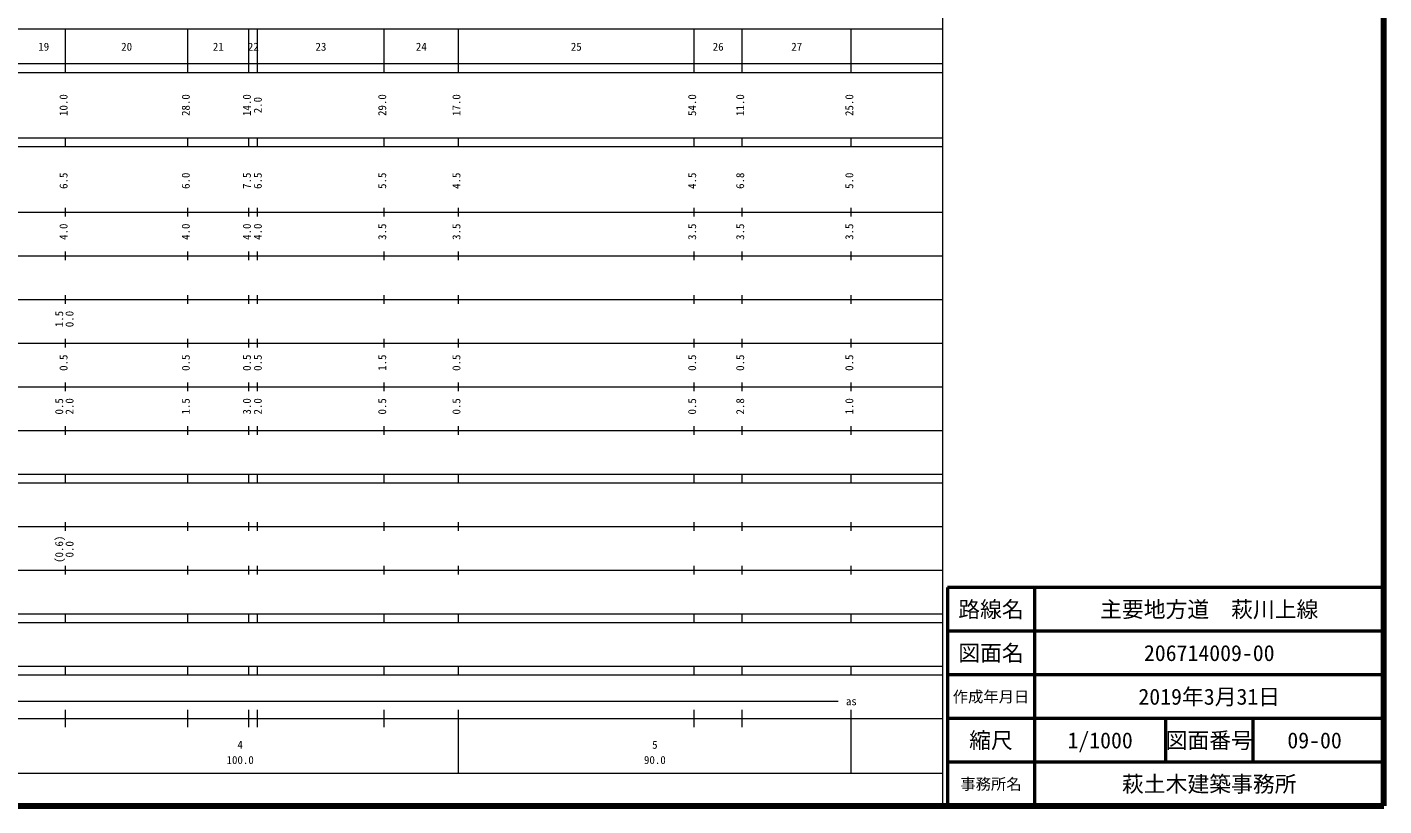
# Model space of a CAD drawing. Units: millimetres on the paper, enlarged 1000 times. Extents: x 40000 to 680000, y 20000 to 380000.
# Drawn here: x 369200 to 680000, y 20000 to 198357 of the extents above; entities that cross this region are included whole.
import ezdxf
from ezdxf.enums import TextEntityAlignment as Align

# ---------------------------------------------------------------- set-up
doc = ezdxf.new("R2010")
doc.units = ezdxf.units.MM
doc.header["$LTSCALE"] = 1000
for name, color, linetype, lineweight in [('M-TTL', 2, 'Continuous', 140), ('M-TTL-BAND', 7, 'Continuous', 13), ('M-TTL-FRAM', 2, 'Continuous', 50), ('M-TTL-LINE', 7, 'Continuous', 50)]:
    doc.layers.add(name, color=color, linetype=linetype, lineweight=lineweight)
doc.layers.add('M-TTL-TXT', color=7, linetype='Continuous')
doc.styles.add('ＭＳ ゴシック', font='')
doc.styles.get('ＭＳ ゴシック').set_extended_font_data('MS Gothic')

msp = doc.modelspace()

# ---------------------------------------------------------------- linework, layer by layer
at = {"layer": 'M-TTL'}
for p, q in [((680000, 20000), (680000, 380000)), ((40000, 20000), (680000, 20000))]:
    msp.add_line(p, q, dxfattribs=at)
at = {"layer": 'M-TTL-BAND'}
for p, q in [((579000, 20000), (579000, 370000)), ((68000, 198000), (579000, 198000)), ((378000, 188000), (378000, 198000)), ((406000, 188000), (406000, 198000)), ((420000, 188000), (420000, 198000)), ((422000, 188000), (422000, 198000)), ((451000, 188000), (451000, 198000)), ((468000, 188000), (468000, 198000)), ((522000, 188000), (522000, 198000)), ((533000, 188000), (533000, 198000)), ((558000, 188000), (558000, 198000)), ((40000, 190000), (579000, 190000)), ((40000, 188000), (579000, 188000)), ((40000, 173000), (579000, 173000)), ((40000, 171000), (579000, 171000)), ((378000, 171000), (378000, 173000)), ((406000, 171000), (406000, 173000)), ((420000, 171000), (420000, 173000)), ((422000, 171000), (422000, 173000)), ((451000, 171000), (451000, 173000)), ((468000, 171000), (468000, 173000)), ((522000, 171000), (522000, 173000)), ((533000, 171000), (533000, 173000)), ((558000, 171000), (558000, 173000)), ((40000, 156000), (579000, 156000)), ((378000, 155000), (378000, 157000)), ((406000, 155000), (406000, 157000)), ((420000, 155000), (420000, 157000)), ((422000, 155000), (422000, 157000)), ((451000, 155000), (451000, 157000)), ((468000, 155000), (468000, 157000)), ((522000, 155000), (522000, 157000)), ((533000, 155000), (533000, 157000)), ((558000, 155000), (558000, 157000)), ((378000, 145000), (378000, 147000)), ((406000, 145000), (406000, 147000)), ((420000, 145000), (420000, 147000)), ((422000, 145000), (422000, 147000)), ((451000, 145000), (451000, 147000)), ((468000, 145000), (468000, 147000)), ((522000, 145000), (522000, 147000)), ((533000, 145000), (533000, 147000)), ((558000, 145000), (558000, 147000)), ((46000, 146000), (579000, 146000)), ((378000, 135000), (378000, 137000)), ((406000, 135000), (406000, 137000)), ((420000, 135000), (420000, 137000)), ((422000, 135000), (422000, 137000)), ((451000, 135000), (451000, 137000)), ((468000, 135000), (468000, 137000)), ((522000, 135000), (522000, 137000)), ((533000, 135000), (533000, 137000)), ((558000, 135000), (558000, 137000)), ((52000, 136000), (579000, 136000)), ((46000, 126000), (579000, 126000)), ((378000, 125000), (378000, 127000)), ((406000, 125000), (406000, 127000)), ((420000, 125000), (420000, 127000)), ((422000, 125000), (422000, 127000)), ((451000, 125000), (451000, 127000)), ((468000, 125000), (468000, 127000)), ((522000, 125000), (522000, 127000)), ((533000, 125000), (533000, 127000)), ((558000, 125000), (558000, 127000)), ((52000, 116000), (579000, 116000)), ((378000, 115000), (378000, 117000)), ((406000, 115000), (406000, 117000)), ((420000, 115000), (420000, 117000)), ((422000, 115000), (422000, 117000)), ((451000, 115000), (451000, 117000)), ((468000, 115000), (468000, 117000)), ((522000, 115000), (522000, 117000)), ((533000, 115000), (533000, 117000)), ((558000, 115000), (558000, 117000)), ((46000, 106000), (579000, 106000)), ((378000, 105000), (378000, 107000)), ((406000, 105000), (406000, 107000)), ((420000, 105000), (420000, 107000)), ((422000, 105000), (422000, 107000)), ((451000, 105000), (451000, 107000)), ((468000, 105000), (468000, 107000)), ((522000, 105000), (522000, 107000)), ((533000, 105000), (533000, 107000)), ((558000, 105000), (558000, 107000)), ((40000, 96000), (579000, 96000)), ((40000, 94000), (579000, 94000)), ((378000, 94000), (378000, 96000)), ((406000, 94000), (406000, 96000)), ((420000, 94000), (420000, 96000)), ((422000, 94000), (422000, 96000)), ((451000, 94000), (451000, 96000)), ((468000, 94000), (468000, 96000)), ((522000, 94000), (522000, 96000)), ((533000, 94000), (533000, 96000)), ((558000, 94000), (558000, 96000)), ((49000, 84000), (579000, 84000)), ((378000, 83000), (378000, 85000)), ((406000, 83000), (406000, 85000)), ((420000, 83000), (420000, 85000)), ((422000, 83000), (422000, 85000)), ((451000, 83000), (451000, 85000)), ((468000, 83000), (468000, 85000)), ((522000, 83000), (522000, 85000)), ((533000, 83000), (533000, 85000)), ((558000, 83000), (558000, 85000)), ((378000, 73000), (378000, 75000)), ((406000, 73000), (406000, 75000)), ((420000, 73000), (420000, 75000)), ((422000, 73000), (422000, 75000)), ((451000, 73000), (451000, 75000)), ((468000, 73000), (468000, 75000)), ((522000, 73000), (522000, 75000)), ((533000, 73000), (533000, 75000)), ((558000, 73000), (558000, 75000)), ((40000, 74000), (579000, 74000)), ((40000, 64000), (579000, 64000)), ((378000, 62000), (378000, 64000)), ((406000, 62000), (406000, 64000)), ((420000, 62000), (420000, 64000)), ((422000, 62000), (422000, 64000)), ((451000, 62000), (451000, 64000)), ((468000, 62000), (468000, 64000)), ((522000, 62000), (522000, 64000)), ((533000, 62000), (533000, 64000)), ((558000, 62000), (558000, 64000)), ((40000, 62000), (579000, 62000)), ((40000, 52000), (579000, 52000)), ((40000, 50000), (579000, 50000)), ((378000, 50000), (378000, 52000)), ((406000, 50000), (406000, 52000)), ((420000, 50000), (420000, 52000)), ((422000, 50000), (422000, 52000)), ((451000, 50000), (451000, 52000)), ((468000, 50000), (468000, 52000)), ((522000, 50000), (522000, 52000)), ((533000, 50000), (533000, 52000)), ((558000, 50000), (558000, 52000)), ((71000, 44000), (555000, 44000)), ((378000, 38000), (378000, 42000)), ((406000, 38000), (406000, 42000)), ((420000, 38000), (420000, 42000)), ((422000, 38000), (422000, 42000)), ((451000, 38000), (451000, 42000)), ((468000, 27500), (468000, 42000)), ((522000, 38000), (522000, 42000)), ((533000, 38000), (533000, 42000)), ((558000, 27500), (558000, 42000)), ((40000, 40000), (579000, 40000)), ((68000, 27500), (579000, 27500))]:
    msp.add_line(p, q, dxfattribs=at)
at = {"layer": 'M-TTL-FRAM'}
for p, q in [((680000, 70000), (580000, 70000)), ((580000, 70000), (580000, 20000))]:
    msp.add_line(p, q, dxfattribs=at)
at = {"layer": 'M-TTL-LINE'}
for p, q in [((600000, 70000), (600000, 20000)), ((680000, 60000), (580000, 60000)), ((680000, 50000), (580000, 50000)), ((680000, 40000), (580000, 40000)), ((630000, 40000), (630000, 30000)), ((650000, 40000), (650000, 30000)), ((680000, 30000), (580000, 30000))]:
    msp.add_line(p, q, dxfattribs=at)

# ---------------------------------------------------------------- texts
at = {"layer": 'M-TTL-BAND', "style": 'ＭＳ ゴシック'}
for s, p in [('19', (373000, 192405)), ('20', (392000, 192405)), ('21', (413000, 192405)), ('22', (421000, 192405)), ('23', (436500, 192405)), ('24', (459500, 192405)), ('25', (495000, 192405)), ('26', (527500, 192405)), ('27', (545500, 192405)), ('as', (558000, 42500)), ('4', (418000, 32523)), ('5', (513000, 32523)), ('100.0', (418000, 29033)), ('90.0', (513000, 29033))]:
    msp.add_text(s, height=1833, dxfattribs=at).set_placement(p, align=Align.BOTTOM_CENTER)
for s, p in [('10.0', (379000, 180500)), ('28.0', (407000, 180500)), ('14.0', (421000, 180500)), ('2.0', (423500, 180500)), ('29.0', (452000, 180500)), ('17.0', (469000, 180500)), ('54.0', (523000, 180500)), ('11.0', (534000, 180500)), ('25.0', (559000, 180500)), ('6.5', (379000, 163174)), ('6.0', (407000, 163174)), ('7.5', (421000, 163174)), ('6.5', (423500, 163174)), ('5.5', (452000, 163174)), ('4.5', (469000, 163174)), ('4.5', (523000, 163174)), ('6.8', (534000, 163174)), ('5.0', (559000, 163174)), ('4.0', (379000, 151500)), ('4.0', (407000, 151500)), ('4.0', (421000, 151500)), ('4.0', (423500, 151500)), ('3.5', (452000, 151500)), ('3.5', (469000, 151500)), ('3.5', (523000, 151500)), ('3.5', (534000, 151500)), ('3.5', (559000, 151500)), ('1.5', (378000, 131500)), ('0.0', (380370, 131500)), ('0.5', (379000, 121500)), ('0.5', (407000, 121500)), ('0.5', (421000, 121500)), ('0.5', (423500, 121500)), ('1.5', (452000, 121500)), ('0.5', (469000, 121500)), ('0.5', (523000, 121500)), ('0.5', (534000, 121500)), ('0.5', (559000, 121500)), ('0.5', (378000, 111500)), ('2.0', (380370, 111500)), ('1.5', (407000, 111500)), ('3.0', (421000, 111500)), ('2.0', (423500, 111500)), ('0.5', (452000, 111500)), ('0.5', (469000, 111500)), ('0.5', (523000, 111500)), ('2.8', (534000, 111500)), ('1.0', (559000, 111500)), ('(0.6)', (378000, 78764)), ('0.0', (380370, 78764))]:
    msp.add_text(s, height=1833, rotation=90, dxfattribs=at).set_placement(p, align=Align.BOTTOM_CENTER)
at = {"layer": 'M-TTL-TXT', "style": 'ＭＳ ゴシック'}
for s, height, p in [('路線名', 3666, (590000, 65000)), ('路線名', 3666, (590000, 65000)), ('主要地方道\u3000萩川上線', 3666, (640000, 65000)), ('図面名', 3666, (590000, 55000)), ('図面名', 3666, (590000, 55000)), ('206714009-00', 3666, (640000, 55000)), ('作成年月日', 2566, (590000, 45000)), ('作成年月日', 2566, (590000, 45000)), ('2019年3月31日', 3666, (640000, 45000)), ('縮尺', 3666, (590000, 35000)), ('縮尺', 3666, (590000, 35000)), ('図面番号', 3666, (640000, 35000)), ('図面番号', 3666, (640000, 35000)), ('1/1000', 3666, (615000, 35000)), ('09-00', 3666, (664125, 35000)), ('事務所名', 2566, (590000, 25000)), ('事務所名', 2566, (590000, 25000)), ('萩土木建築事務所', 3666, (640000, 25000))]:
    msp.add_text(s, height=height, dxfattribs=at).set_placement(p, align=Align.MIDDLE_CENTER)

doc.saveas('drawing.dxf')
